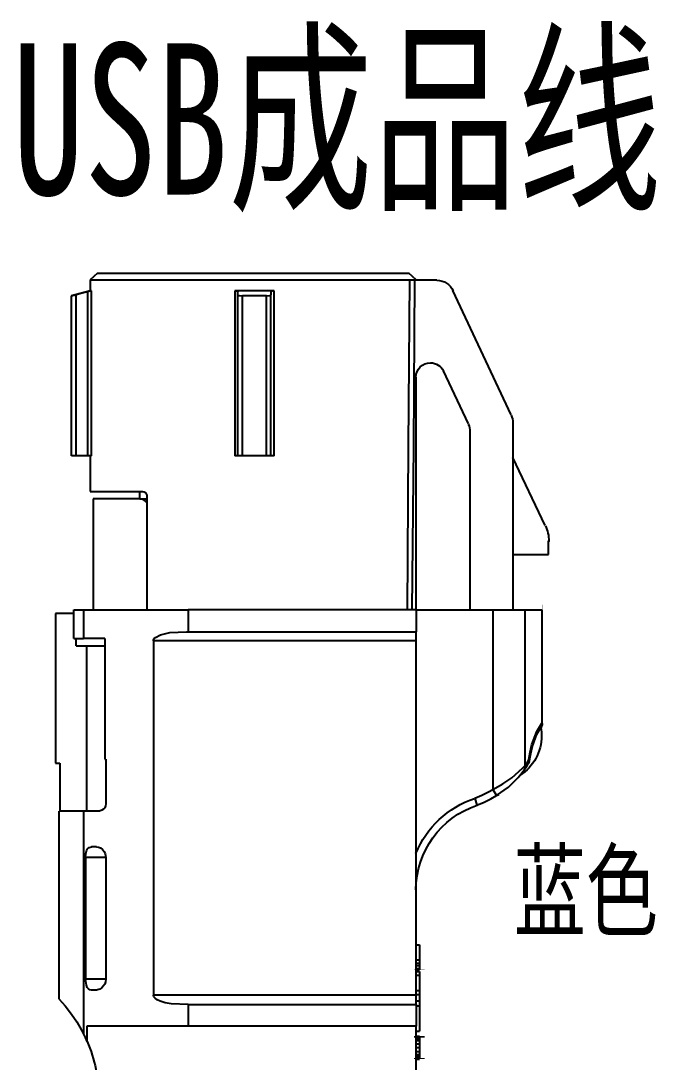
# Model space of a CAD drawing. Header units: inches. Extents: x 47316 to 59086, y 3141 to 11743.
# Drawn here: x 52747.21 to 52768.21, y 8493.88 to 8528.31 of the extents above; entities that cross this region are included whole.
import ezdxf

# ---------------------------------------------------------------- set-up
doc = ezdxf.new("R2010")
doc.units = ezdxf.units.IN
doc.header["$MEASUREMENT"] = 0
doc.layers.add('___SHELL', color=7, linetype='Continuous')
doc.styles.add('MtX_FangSong_GB2312', font='')
doc.styles.get('MtX_FangSong_GB2312').set_extended_font_data('FangSong_GB2312')

msp = doc.modelspace()

# ---------------------------------------------------------------- hatches: boundary and pattern name
at = {"layer": '___SHELL', "lineweight": -3}
h = msp.add_hatch(color=0, dxfattribs=at)
h.dxf.hatch_style = 2
h.paths.add_polyline_path([(52764.445, 8508.657), (52764.445, 8509.007), (52764.435, 8509.007), (52764.435, 8508.657)])
h = msp.add_hatch(color=0, dxfattribs=at)
h.dxf.hatch_style = 2
h.paths.add_polyline_path([(52764.445, 8504.916), (52764.445, 8505.266), (52764.435, 8505.266), (52764.435, 8504.916)])
h = msp.add_hatch(color=0, dxfattribs=at)
h.dxf.hatch_style = 2
h.paths.add_polyline_path([(52760.559, 8496.942), (52760.209, 8496.942), (52760.209, 8496.923), (52760.559, 8496.923)])
h = msp.add_hatch(color=0, dxfattribs=at)
h.dxf.hatch_style = 2
h.paths.add_polyline_path([(52760.559, 8494.743), (52760.209, 8494.743), (52760.209, 8494.722), (52760.559, 8494.722)])
h = msp.add_hatch(color=0, dxfattribs=at)
h.dxf.hatch_style = 2
h.paths.add_polyline_path([(52760.559, 8494.722), (52760.209, 8494.722), (52760.209, 8494.693), (52760.559, 8494.693)])
h = msp.add_hatch(color=0, dxfattribs=at)
h.dxf.hatch_style = 2
h.paths.add_polyline_path([(52760.559, 8494.021), (52760.209, 8494.021), (52760.209, 8494.002), (52760.559, 8494.002)])
h = msp.add_hatch(color=0, dxfattribs=at)
h.dxf.hatch_style = 2
h.paths.add_polyline_path([(52760.559, 8494.002), (52760.209, 8494.002), (52760.209, 8493.981), (52760.559, 8493.981)])

# ---------------------------------------------------------------- linework, layer by layer
at = {"layer": '___SHELL', "color": 0, "lineweight": -3}
for p, q in [((52749.745, 8519.971), (52749.507, 8519.741)), ((52749.745, 8519.971), (52760.035, 8519.971)), ((52760.156, 8519.852), (52760.035, 8519.971)), ((52760.275, 8519.741), (52760.156, 8519.852)), ((52749.507, 8519.741), (52749.507, 8519.381)), ((52749.507, 8519.741), (52760.056, 8519.741)), ((52760.056, 8519.741), (52760.016, 8514.251)), ((52760.056, 8519.741), (52760.125, 8519.741)), ((52760.125, 8519.741), (52760.225, 8519.741)), ((52760.225, 8519.741), (52760.186, 8514.251)), ((52760.225, 8519.741), (52760.966, 8519.741)), ((52749.507, 8519.381), (52748.885, 8519.212)), ((52748.885, 8519.212), (52748.928, 8519.223)), ((52748.885, 8513.923), (52748.885, 8519.212)), ((52748.928, 8519.223), (52749.036, 8519.252)), ((52749.237, 8519.302), (52749.036, 8519.252)), ((52749.036, 8513.923), (52749.036, 8519.252)), ((52749.428, 8519.352), (52749.237, 8519.302)), ((52749.507, 8519.371), (52749.428, 8519.352)), ((52749.428, 8513.923), (52749.428, 8519.352)), ((52749.507, 8519.381), (52749.547, 8519.381)), ((52749.547, 8519.381), (52749.507, 8519.371)), ((52749.547, 8513.923), (52749.547, 8519.381)), ((52754.285, 8519.381), (52754.285, 8513.923)), ((52755.587, 8519.381), (52754.285, 8519.381)), ((52754.285, 8519.381), (52754.357, 8519.371)), ((52754.357, 8519.371), (52754.386, 8519.363)), ((52754.386, 8519.363), (52754.386, 8519.352)), ((52754.386, 8519.302), (52754.386, 8519.352)), ((52754.386, 8519.252), (52754.386, 8519.302)), ((52754.386, 8513.923), (52754.386, 8519.252)), ((52754.386, 8519.252), (52754.386, 8519.241)), ((52754.386, 8519.241), (52754.396, 8519.241)), ((52754.396, 8519.241), (52754.407, 8519.231)), ((52754.407, 8519.231), (52754.436, 8519.223)), ((52754.436, 8519.223), (52754.537, 8519.212)), ((52754.537, 8513.923), (52754.537, 8519.212)), ((52754.936, 8519.212), (52754.537, 8519.212)), ((52755.336, 8519.212), (52754.936, 8519.212)), ((52755.336, 8519.212), (52755.436, 8519.223)), ((52755.336, 8513.923), (52755.336, 8519.212)), ((52755.436, 8519.223), (52755.465, 8519.231)), ((52755.465, 8519.231), (52755.476, 8519.252)), ((52755.487, 8519.363), (52755.476, 8519.352)), ((52755.476, 8519.352), (52755.476, 8519.302)), ((52755.476, 8519.302), (52755.476, 8519.252)), ((52755.476, 8513.923), (52755.476, 8519.252)), ((52755.516, 8519.371), (52755.487, 8519.363)), ((52755.587, 8519.381), (52755.516, 8519.371)), ((52755.587, 8513.923), (52755.587, 8519.381)), ((52763.416, 8515.283), (52761.495, 8519.392)), ((52760.275, 8508.832), (52760.275, 8516.532)), ((52761.175, 8516.733), (52761.995, 8514.981)), ((52763.474, 8515.032), (52763.474, 8508.832)), ((52762.056, 8514.733), (52762.056, 8508.832)), ((52760.016, 8514.251), (52759.977, 8508.832)), ((52760.186, 8514.251), (52760.135, 8508.832)), ((52749.036, 8513.923), (52748.885, 8513.923)), ((52749.428, 8513.923), (52749.036, 8513.923)), ((52749.547, 8513.923), (52749.428, 8513.923)), ((52749.507, 8513.923), (52749.507, 8512.743)), ((52754.386, 8513.923), (52754.285, 8513.923)), ((52754.537, 8513.923), (52754.386, 8513.923)), ((52755.336, 8513.923), (52754.537, 8513.923)), ((52755.476, 8513.923), (52755.336, 8513.923)), ((52755.587, 8513.923), (52755.476, 8513.923)), ((52764.546, 8511.621), (52763.474, 8513.873)), ((52749.507, 8512.743), (52751.237, 8512.743)), ((52751.137, 8512.743), (52751.137, 8512.502)), ((52751.237, 8512.743), (52751.285, 8512.732)), ((52751.285, 8512.732), (52751.327, 8512.711)), ((52751.327, 8512.711), (52751.356, 8512.671)), ((52751.356, 8512.671), (52751.375, 8512.621)), ((52751.375, 8512.621), (52751.375, 8508.832)), ((52749.597, 8512.502), (52749.597, 8508.832)), ((52751.147, 8512.502), (52749.597, 8512.502)), ((52751.147, 8512.502), (52751.375, 8512.502)), ((52751.227, 8512.492), (52751.147, 8512.502)), ((52751.285, 8512.463), (52751.227, 8512.492)), ((52751.335, 8512.423), (52751.285, 8512.463)), ((52751.375, 8512.373), (52751.335, 8512.423)), ((52764.654, 8510.661), (52764.654, 8511.113)), ((52763.474, 8510.661), (52764.654, 8510.661)), ((52748.967, 8507.883), (52748.967, 8508.832)), ((52748.967, 8508.832), (52749.287, 8508.832)), ((52749.287, 8508.832), (52752.745, 8508.832)), ((52749.287, 8508.832), (52749.287, 8507.883)), ((52760.275, 8508.832), (52752.745, 8508.832)), ((52752.745, 8508.832), (52752.745, 8508.113)), ((52760.275, 8508.832), (52762.815, 8508.832)), ((52760.275, 8508.832), (52760.275, 8508.113)), ((52762.815, 8508.832), (52763.874, 8508.832)), ((52762.815, 8508.832), (52762.815, 8502.892)), ((52763.874, 8508.832), (52764.435, 8508.832)), ((52763.874, 8508.832), (52763.874, 8503.681)), ((52764.435, 8508.832), (52764.435, 8505.091)), ((52764.445, 8505.091), (52764.445, 8508.832)), ((52748.356, 8508.711), (52748.356, 8503.763)), ((52748.967, 8508.711), (52748.356, 8508.711)), ((52748.967, 8507.883), (52749.287, 8507.883)), ((52749.036, 8507.642), (52749.036, 8507.883)), ((52749.986, 8507.883), (52749.287, 8507.883)), ((52749.986, 8507.883), (52749.986, 8503.903)), ((52751.597, 8507.832), (52751.616, 8507.883)), ((52751.597, 8507.811), (52751.597, 8507.832)), ((52760.275, 8507.811), (52751.597, 8507.811)), ((52751.597, 8507.811), (52751.597, 8496.093)), ((52751.616, 8507.883), (52751.666, 8507.922)), ((52751.666, 8507.922), (52751.827, 8508.012)), ((52751.827, 8508.012), (52752.137, 8508.081)), ((52752.137, 8508.081), (52752.687, 8508.113)), ((52752.687, 8508.113), (52752.745, 8508.113)), ((52752.745, 8508.113), (52760.275, 8508.113)), ((52760.275, 8507.811), (52760.275, 8508.113)), ((52760.275, 8496.093), (52760.275, 8507.811)), ((52749.036, 8507.642), (52749.396, 8507.642)), ((52749.396, 8507.642), (52749.986, 8507.642)), ((52749.396, 8502.183), (52749.396, 8507.642)), ((52764.265, 8504.811), (52764.435, 8505.091)), ((52764.414, 8504.972), (52764.435, 8505.051)), ((52764.435, 8505.051), (52764.435, 8505.091)), ((52764.104, 8504.382), (52764.265, 8504.811)), ((52764.125, 8504.332), (52764.265, 8504.721)), ((52764.265, 8504.721), (52764.395, 8504.943)), ((52764.395, 8504.943), (52764.414, 8504.972)), ((52764.046, 8504.131), (52764.104, 8504.382)), ((52764.006, 8503.882), (52764.046, 8504.131)), ((52764.014, 8503.803), (52764.064, 8504.083)), ((52764.064, 8504.083), (52764.125, 8504.332)), ((52748.356, 8503.763), (52748.496, 8503.763)), ((52748.496, 8503.763), (52748.496, 8502.183)), ((52749.986, 8503.903), (52750.018, 8503.903)), ((52750.018, 8503.903), (52750.018, 8502.422)), ((52763.794, 8503.602), (52763.874, 8503.681)), ((52763.874, 8503.681), (52763.945, 8503.781)), ((52763.874, 8503.612), (52763.874, 8503.681)), ((52763.916, 8503.633), (52763.964, 8503.723)), ((52763.935, 8503.662), (52764.006, 8503.792)), ((52763.945, 8503.781), (52764.006, 8503.882)), ((52763.964, 8503.723), (52764.025, 8503.813)), ((52764.014, 8503.842), (52764.006, 8503.882)), ((52764.014, 8503.821), (52764.014, 8503.842)), ((52764.014, 8503.803), (52764.014, 8503.821)), ((52763.445, 8503.281), (52763.794, 8503.602)), ((52763.654, 8503.292), (52763.855, 8503.551)), ((52763.855, 8503.551), (52763.935, 8503.662)), ((52763.855, 8503.551), (52763.874, 8503.583)), ((52763.874, 8503.583), (52763.874, 8503.612)), ((52762.815, 8502.892), (52763.146, 8503.083)), ((52763.146, 8503.083), (52763.445, 8503.281)), ((52763.326, 8502.972), (52763.654, 8503.292)), ((52762.215, 8502.612), (52762.445, 8502.702)), ((52762.445, 8502.702), (52762.675, 8502.813)), ((52762.675, 8502.813), (52762.815, 8502.892)), ((52762.744, 8502.583), (52762.935, 8502.691)), ((52762.815, 8502.892), (52762.935, 8502.691)), ((52762.935, 8502.691), (52763.326, 8502.972)), ((52762.935, 8502.691), (52763.006, 8502.731)), ((52749.986, 8502.292), (52749.946, 8502.242)), ((52750.007, 8502.353), (52749.986, 8502.292)), ((52750.018, 8502.422), (52750.007, 8502.353)), ((52762.215, 8502.612), (52762.286, 8502.382)), ((52762.286, 8502.382), (52762.524, 8502.472)), ((52762.524, 8502.472), (52762.744, 8502.583)), ((52749.287, 8502.183), (52748.478, 8502.183)), ((52748.478, 8495.963), (52748.478, 8502.183)), ((52749.287, 8502.183), (52749.287, 8494.802)), ((52749.806, 8502.183), (52749.287, 8502.183)), ((52749.885, 8502.213), (52749.806, 8502.183)), ((52749.946, 8502.242), (52749.885, 8502.213)), ((52749.385, 8500.863), (52749.417, 8500.932)), ((52749.417, 8500.932), (52749.467, 8500.972)), ((52749.467, 8500.972), (52749.547, 8501.003)), ((52749.716, 8501.003), (52749.547, 8501.003)), ((52749.716, 8501.003), (52749.777, 8500.993)), ((52749.777, 8500.993), (52749.846, 8500.961)), ((52749.846, 8500.961), (52749.907, 8500.913)), ((52749.907, 8500.913), (52749.967, 8500.842)), ((52749.346, 8500.652), (52749.356, 8500.763)), ((52750.018, 8500.652), (52749.346, 8500.652)), ((52749.346, 8500.652), (52749.346, 8496.622)), ((52749.356, 8500.763), (52749.385, 8500.863)), ((52749.967, 8500.842), (52749.996, 8500.763)), ((52749.996, 8500.763), (52750.018, 8500.652)), ((52750.018, 8500.652), (52750.018, 8496.622)), ((52760.275, 8497.762), (52760.384, 8497.762)), ((52760.384, 8497.762), (52760.384, 8497.262)), ((52760.275, 8497.262), (52760.384, 8497.262)), ((52760.275, 8497.151), (52760.384, 8497.151)), ((52760.384, 8497.262), (52760.384, 8497.151)), ((52760.384, 8497.151), (52760.384, 8497.072)), ((52760.275, 8497.072), (52760.384, 8497.072)), ((52760.275, 8496.982), (52760.384, 8496.982)), ((52760.275, 8496.942), (52760.384, 8496.942)), ((52760.275, 8496.923), (52760.384, 8496.923)), ((52760.275, 8496.873), (52760.384, 8496.873)), ((52760.384, 8497.072), (52760.384, 8496.982)), ((52760.384, 8496.982), (52760.384, 8496.942)), ((52760.384, 8496.873), (52760.384, 8496.752)), ((52750.018, 8496.622), (52749.346, 8496.622)), ((52749.377, 8496.423), (52749.346, 8496.622)), ((52749.986, 8496.463), (52749.936, 8496.392)), ((52750.007, 8496.532), (52749.986, 8496.463)), ((52750.018, 8496.622), (52750.007, 8496.532)), ((52760.275, 8496.752), (52760.384, 8496.752)), ((52760.384, 8496.752), (52760.384, 8496.251)), ((52749.406, 8496.352), (52749.377, 8496.423)), ((52749.446, 8496.302), (52749.406, 8496.352)), ((52749.496, 8496.273), (52749.446, 8496.302)), ((52749.547, 8496.262), (52749.496, 8496.273)), ((52749.716, 8496.262), (52749.547, 8496.262)), ((52749.817, 8496.291), (52749.716, 8496.262)), ((52749.885, 8496.334), (52749.817, 8496.291)), ((52749.936, 8496.392), (52749.885, 8496.334)), ((52760.275, 8496.093), (52751.597, 8496.093)), ((52751.605, 8496.042), (52751.597, 8496.093)), ((52760.275, 8496.251), (52760.384, 8496.251)), ((52760.275, 8496.122), (52760.384, 8496.122)), ((52760.275, 8495.783), (52760.275, 8496.093)), ((52760.384, 8496.251), (52760.384, 8496.122)), ((52760.384, 8496.122), (52760.384, 8495.913)), ((52748.478, 8495.963), (52748.676, 8495.743)), ((52751.647, 8495.992), (52751.605, 8496.042)), ((52751.716, 8495.942), (52751.647, 8495.992)), ((52751.817, 8495.892), (52751.716, 8495.942)), ((52751.976, 8495.841), (52751.817, 8495.892)), ((52752.177, 8495.812), (52751.976, 8495.841)), ((52752.745, 8495.783), (52752.177, 8495.812)), ((52752.745, 8495.783), (52760.275, 8495.783)), ((52752.745, 8495.783), (52752.745, 8495.071)), ((52760.275, 8495.913), (52760.384, 8495.913)), ((52760.275, 8495.783), (52760.275, 8495.071)), ((52760.384, 8495.913), (52760.384, 8495.743)), ((52748.676, 8495.743), (52748.885, 8495.463)), ((52748.885, 8495.463), (52749.057, 8495.212)), ((52760.275, 8495.743), (52760.384, 8495.743)), ((52760.384, 8495.743), (52760.384, 8494.902)), ((52749.057, 8495.212), (52749.216, 8494.942)), ((52752.745, 8495.071), (52749.396, 8495.071)), ((52749.396, 8495.071), (52749.396, 8494.563)), ((52760.275, 8495.071), (52752.745, 8495.071)), ((52760.275, 8490.322), (52760.275, 8495.071)), ((52749.216, 8494.942), (52749.287, 8494.802)), ((52749.287, 8494.802), (52749.338, 8494.693)), ((52760.275, 8494.902), (52760.384, 8494.902)), ((52760.275, 8494.743), (52760.384, 8494.743)), ((52760.275, 8494.722), (52760.384, 8494.722)), ((52749.338, 8494.693), (52749.396, 8494.563)), ((52760.275, 8494.693), (52760.384, 8494.693)), ((52760.275, 8494.653), (52760.384, 8494.653)), ((52760.275, 8494.593), (52760.384, 8494.593)), ((52760.275, 8494.481), (52760.384, 8494.481)), ((52760.384, 8494.693), (52760.384, 8494.653)), ((52760.384, 8494.653), (52760.384, 8494.593)), ((52760.384, 8494.593), (52760.384, 8494.481)), ((52760.384, 8494.481), (52760.384, 8494.362)), ((52760.275, 8494.362), (52760.384, 8494.362)), ((52760.275, 8494.233), (52760.384, 8494.233)), ((52760.275, 8494.132), (52760.384, 8494.132)), ((52760.275, 8494.063), (52760.384, 8494.063)), ((52760.384, 8494.362), (52760.384, 8494.233)), ((52760.384, 8494.233), (52760.384, 8494.132)), ((52760.384, 8494.132), (52760.384, 8494.063)), ((52760.384, 8494.063), (52760.384, 8494.021)), ((52760.275, 8494.021), (52760.384, 8494.021)), ((52760.275, 8494.002), (52760.384, 8494.002)), ((52760.275, 8493.981), (52760.384, 8493.981))]:
    msp.add_line(p, q, dxfattribs=at)
for points in [[(52760.966, 8519.731), (52760.966, 8519.731), (52760.966, 8519.731), (52760.966, 8519.731)], [(52760.966, 8519.731), (52761.196, 8519.731), (52761.403, 8519.596), (52761.501, 8519.387)], [(52763.419, 8515.27), (52763.456, 8515.19), (52763.474, 8515.106), (52763.474, 8515.021)], [(52763.474, 8515.021), (52763.474, 8515.021), (52763.474, 8515.021), (52763.474, 8515.021)], [(52764.445, 8505.081), (52764.445, 8505.03), (52764.427, 8504.98), (52764.395, 8504.94)], [(52760.27, 8500.781), (52760.622, 8501.641), (52761.331, 8502.305), (52762.212, 8502.601)], [(52760.273, 8499.572), (52760.275, 8500.845), (52761.088, 8501.974), (52762.294, 8502.377)]]:
    msp.add_open_spline(points, degree=3, dxfattribs=at)
for points in [[(52760.273, 8516.532), (52760.275, 8516.794), (52760.487, 8517.003), (52760.749, 8517.003), (52760.934, 8517.003), (52761.101, 8516.897), (52761.18, 8516.73)], [(52762.003, 8514.976), (52762.038, 8514.897), (52762.056, 8514.812), (52762.056, 8514.727), (52762.056, 8514.717), (52762.056, 8514.717), (52762.056, 8514.722)], [(52764.551, 8511.616), (52764.625, 8511.457), (52764.665, 8511.282), (52764.665, 8511.108), (52764.665, 8511.089), (52764.665, 8511.087), (52764.665, 8511.103)], [(52764.4, 8504.932), (52764.416, 8504.848), (52764.424, 8504.758), (52764.424, 8504.668), (52764.424, 8504.139), (52764.157, 8503.649), (52763.712, 8503.366)], [(52749.404, 8494.563), (52749.658, 8493.976), (52749.787, 8493.338), (52749.787, 8492.695), (52749.787, 8492.047), (52749.655, 8491.41), (52749.399, 8490.82)]]:
    msp.add_open_spline(points, degree=3, knots=[0, 0, 0, 0, 1, 1, 1, 2, 2, 2, 2], dxfattribs=at)

# ---------------------------------------------------------------- texts
at = {"color": 0, "lineweight": -2, "style": 'MtX_FangSong_GB2312', "width": 0.7}
msp.add_text('USB成品线', height=5, rotation=360, dxfattribs=at).set_placement((52746.924, 8522.566))
at = {"layer": '___SHELL', "color": 0, "lineweight": -3, "style": 'MtX_FangSong_GB2312', "width": 0.7}
msp.add_text('蓝色', height=2.5, dxfattribs=at).set_placement((52763.499, 8498.295))

doc.saveas('drawing.dxf')
